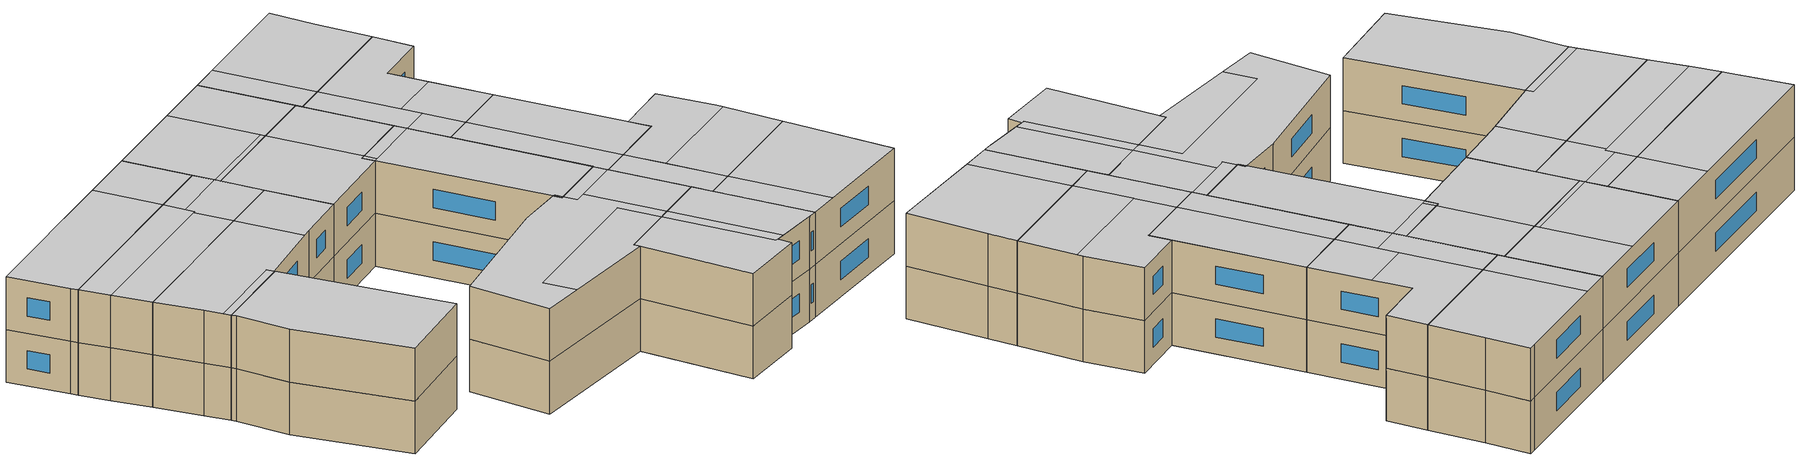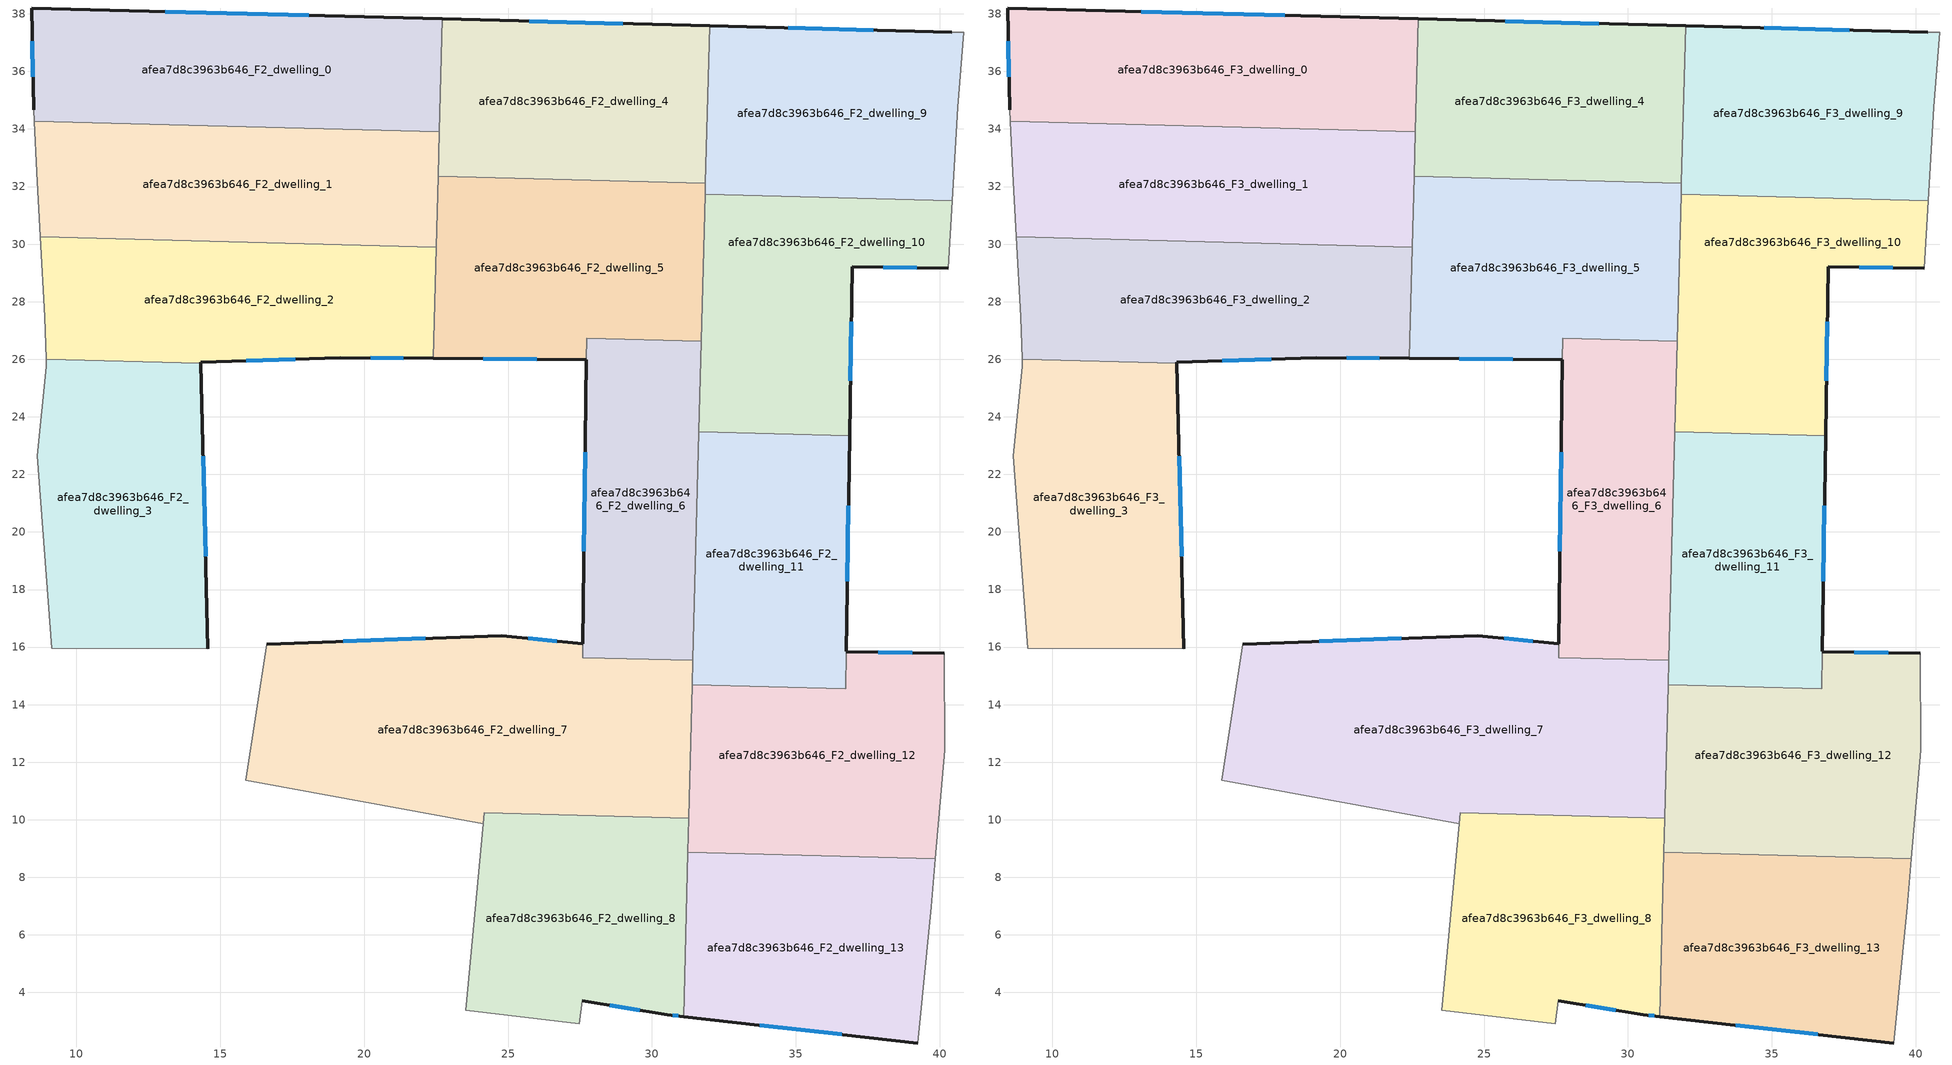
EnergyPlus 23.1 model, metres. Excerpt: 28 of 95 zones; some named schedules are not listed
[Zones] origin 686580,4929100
afea7d8c3963b646_F2_dwelling_0
 floor to afea7d8c3963b646_F1_dwelling_0 (EU_floor_Construction): 22.71,37.83 22.61,33.9 8.54,34.27 8.52,34.66 8.45,38.2 z6
 wall outside (EU_wall_Construction): 22.71,37.83 8.45,38.2 8.52,34.66 z6:9
 wall to afea7d8c3963b646_F2_dwelling_1 (EU_wall_Construction): 8.54,34.27 22.61,33.9 z6:9
 wall adiabatic (EU_wall_Construction): 8.52,34.66 8.54,34.27 z6:9
 wall to afea7d8c3963b646_F2_dwelling_4 (EU_wall_Construction): 22.61,33.9 22.71,37.83 z6:9
 window (EU_Window_Construction): 8.47,37.05 8.49,35.82 / 18.07,37.95 13.09,38.08 z6.98:8.02
afea7d8c3963b646_F2_dwelling_1
 floor to afea7d8c3963b646_F1_dwelling_1 (EU_floor_Construction): 22.61,33.9 22.5,29.9 8.75,30.26 8.63,32.49 8.54,34.27 z6
 wall to afea7d8c3963b646_F2_dwelling_2 (EU_wall_Construction): 8.75,30.26 22.5,29.9 z6:9
 wall adiabatic (EU_wall_Construction): 8.54,34.27 8.63,32.49 8.75,30.26 z6:9
 wall to afea7d8c3963b646_F2_dwelling_5 (EU_wall_Construction): 22.5,29.9 22.57,32.35 z6:9
 wall to afea7d8c3963b646_F2_dwelling_4 (EU_wall_Construction): 22.57,32.35 22.61,33.9 z6:9
afea7d8c3963b646_F2_dwelling_10
 floor to afea7d8c3963b646_F1_dwelling_10 (EU_floor_Construction): 40.43,31.51 40.29,29.16 36.96,29.21 36.86,23.34 31.63,23.47 31.85,31.73 z6
 wall outside (EU_wall_Construction): 36.86,23.34 36.96,29.21 40.29,29.16 z6:9
 wall to afea7d8c3963b646_F2_dwelling_9 (EU_wall_Construction): 40.43,31.51 31.85,31.73 z6:9
 wall adiabatic (EU_wall_Construction): 40.29,29.16 40.43,31.51 z6:9
 wall to afea7d8c3963b646_F2_dwelling_11 (EU_wall_Construction): 31.63,23.47 36.86,23.34 z6:9
 wall to afea7d8c3963b646_F2_dwelling_5 (EU_wall_Construction): 31.85,31.73 31.71,26.63 z6:9
 wall to afea7d8c3963b646_F2_dwelling_6 (EU_wall_Construction): 31.71,26.63 31.63,23.47 z6:9
 window (EU_Window_Construction): 38.04,29.2 39.2,29.18 / 36.89,25.25 36.93,27.3 z6.98:8.02
afea7d8c3963b646_F2_dwelling_11
 floor to afea7d8c3963b646_F1_dwelling_11 (EU_floor_Construction): 36.86,23.34 36.72,14.55 31.4,14.69 31.63,23.47 z6
 wall outside (EU_wall_Construction): 36.75,15.85 36.86,23.34 z6:9
 wall to afea7d8c3963b646_F2_dwelling_12 (EU_wall_Construction): 31.4,14.69 36.72,14.55 36.75,15.84 z6:9
 wall to afea7d8c3963b646_F2_dwelling_6 (EU_wall_Construction): 31.63,23.47 31.42,15.53 z6:9
 wall to afea7d8c3963b646_F2_dwelling_7 (EU_wall_Construction): 31.42,15.53 31.4,14.69 z6:9
 window (EU_Window_Construction): 36.78,18.28 36.83,20.9 z6.98:8.02
afea7d8c3963b646_F2_dwelling_12
 floor to afea7d8c3963b646_F1_dwelling_12 (EU_floor_Construction): 40.16,15.78 40.18,12.41 39.84,8.64 31.25,8.87 31.4,14.69 36.72,14.55 36.75,15.84 z6
 wall outside (EU_wall_Construction): 40.16,15.78 36.75,15.84 z6:9
 wall adiabatic (EU_wall_Construction): 39.84,8.64 40.18,12.41 40.16,15.78 z6:9
 wall to afea7d8c3963b646_F2_dwelling_13 (EU_wall_Construction): 31.25,8.87 39.84,8.64 z6:9
 wall to afea7d8c3963b646_F2_dwelling_7 (EU_wall_Construction): 31.4,14.69 31.28,10.05 z6:9
 wall to afea7d8c3963b646_F2_dwelling_8 (EU_wall_Construction): 31.28,10.05 31.25,8.87 z6:9
 window (EU_Window_Construction): 39.05,15.8 37.85,15.82 z6.98:8.02
afea7d8c3963b646_F2_dwelling_13
 floor to afea7d8c3963b646_F1_dwelling_13 (EU_floor_Construction): 39.84,8.64 39.69,6.97 39.23,2.24 31.1,3.16 31.25,8.87 z6
 wall outside (EU_wall_Construction): 31.1,3.16 39.23,2.24 z6:9
 wall adiabatic (EU_wall_Construction): 39.23,2.24 39.69,6.97 39.84,8.64 z6:9
 wall to afea7d8c3963b646_F2_dwelling_8 (EU_wall_Construction): 31.25,8.87 31.1,3.16 z6:9
 window (EU_Window_Construction): 33.74,2.86 36.59,2.54 z6.98:8.02
afea7d8c3963b646_F2_dwelling_2
 floor to afea7d8c3963b646_F1_dwelling_2 (EU_floor_Construction): 22.5,29.9 22.4,26.03 19.18,26.05 14.33,25.9 14.33,25.86 8.95,26 8.9,27.48 8.75,30.26 z6
 wall outside (EU_wall_Construction): 14.33,25.86 14.33,25.9 19.18,26.05 22.4,26.03 z6:9
 wall adiabatic (EU_wall_Construction): 8.75,30.26 8.9,27.48 8.95,26 z6:9
 wall to afea7d8c3963b646_F2_dwelling_3 (EU_wall_Construction): 8.95,26 14.33,25.86 z6:9
 wall to afea7d8c3963b646_F2_dwelling_5 (EU_wall_Construction): 22.4,26.03 22.5,29.9 z6:9
 window (EU_Window_Construction): 20.23,26.05 21.35,26.04 / 15.9,25.95 17.6,26.01 z6.98:8.02
afea7d8c3963b646_F2_dwelling_3
 floor to afea7d8c3963b646_F1_dwelling_3 (EU_floor_Construction): 14.33,25.86 14.57,15.93 9.15,15.96 8.64,22.64 8.96,25.74 8.95,26 z6
 wall outside (EU_wall_Construction): 14.57,15.93 14.33,25.86 z6:9
 wall adiabatic (EU_wall_Construction): 8.95,26 8.96,25.74 8.64,22.64 9.15,15.96 14.57,15.93 z6:9
 window (EU_Window_Construction): 14.49,19.16 14.4,22.63 z6.98:8.02
afea7d8c3963b646_F2_dwelling_4
 floor to afea7d8c3963b646_F1_dwelling_4 (EU_floor_Construction): 32,37.58 31.86,32.11 22.57,32.35 22.71,37.83 z6
 wall outside (EU_wall_Construction): 32,37.58 22.71,37.83 z6:9
 wall to afea7d8c3963b646_F2_dwelling_5 (EU_wall_Construction): 22.57,32.35 31.86,32.11 z6:9
 wall to afea7d8c3963b646_F2_dwelling_9 (EU_wall_Construction): 31.86,32.11 32,37.58 z6:9
 window (EU_Window_Construction): 28.98,37.66 25.73,37.75 z6.98:8.02
afea7d8c3963b646_F2_dwelling_5
 floor to afea7d8c3963b646_F1_dwelling_5 (EU_floor_Construction): 31.86,32.11 31.71,26.63 27.72,26.73 27.72,25.98 22.4,26.03 22.57,32.35 z6
 wall outside (EU_wall_Construction): 22.4,26.03 27.72,25.98 z6:9
 wall to afea7d8c3963b646_F2_dwelling_6 (EU_wall_Construction): 27.73,26.73 31.71,26.63 / 27.72,25.98 27.72,26.73 z6:9
 wall to afea7d8c3963b646_F2_dwelling_9 (EU_wall_Construction): 31.85,31.73 31.86,32.11 z6:9
 window (EU_Window_Construction): 24.13,26.01 25.99,26 z6.98:8.02
afea7d8c3963b646_F2_dwelling_6
 floor to afea7d8c3963b646_F1_dwelling_6 (EU_floor_Construction): 31.71,26.63 31.42,15.53 27.59,15.64 27.6,16.12 27.73,26.73 z6
 wall outside (EU_wall_Construction): 27.72,25.98 27.6,16.12 z6:9
 wall to afea7d8c3963b646_F2_dwelling_7 (EU_wall_Construction): 27.6,16.11 27.59,15.64 31.42,15.53 z6:9
 window (EU_Window_Construction): 27.68,22.78 27.63,19.33 z6.98:8.02
afea7d8c3963b646_F2_dwelling_7
 floor to afea7d8c3963b646_F1_dwelling_7 (EU_floor_Construction): 31.42,15.53 31.28,10.05 24.17,10.24 24.14,9.86 15.89,11.37 16.62,16.11 24.79,16.39 27.6,16.11 27.59,15.64 z6
 wall outside (EU_wall_Construction): 27.6,16.11 24.79,16.39 16.62,16.11 z6:9
 wall adiabatic (EU_wall_Construction): 16.62,16.11 15.89,11.37 24.14,9.86 z6:9
 wall to afea7d8c3963b646_F2_dwelling_8 (EU_wall_Construction): 24.14,9.86 24.17,10.24 31.28,10.05 z6:9
 window (EU_Window_Construction): 22.13,16.3 19.27,16.2 / 26.69,16.21 25.7,16.3 z6.98:8.02
afea7d8c3963b646_F2_dwelling_8
 floor to afea7d8c3963b646_F1_dwelling_8 (EU_floor_Construction): 31.28,10.05 31.1,3.16 30.54,3.22 27.58,3.71 27.47,2.92 23.53,3.38 24.17,10.24 z6
 wall outside (EU_wall_Construction): 27.58,3.71 30.54,3.22 31.1,3.16 z6:9
 wall adiabatic (EU_wall_Construction): 24.14,9.86 23.53,3.38 27.47,2.92 27.58,3.71 z6:9
 window (EU_Window_Construction): 30.72,3.2 30.91,3.18 / 28.54,3.56 29.57,3.38 z6.98:8.02
afea7d8c3963b646_F2_dwelling_9
 floor to afea7d8c3963b646_F1_dwelling_9 (EU_floor_Construction): 40.84,37.35 40.63,34.75 40.43,31.51 31.85,31.73 32,37.58 40.42,37.36 z6
 wall outside (EU_wall_Construction): 40.42,37.36 32,37.58 z6:9
 wall adiabatic (EU_wall_Construction): 40.43,31.51 40.63,34.75 40.84,37.35 40.42,37.36 z6:9
 window (EU_Window_Construction): 37.68,37.44 34.74,37.51 z6.98:8.02
afea7d8c3963b646_F3_dwelling_0
 floor to afea7d8c3963b646_F2_dwelling_0 (EU_floor_Construction): 22.71,37.83 22.61,33.9 8.54,34.27 8.52,34.66 8.45,38.2 z9
 wall outside (EU_wall_Construction): 22.71,37.83 8.45,38.2 8.52,34.66 z9:12
 wall to afea7d8c3963b646_F3_dwelling_1 (EU_wall_Construction): 8.54,34.27 22.61,33.9 z9:12
 wall adiabatic (EU_wall_Construction): 8.52,34.66 8.54,34.27 z9:12
 wall to afea7d8c3963b646_F3_dwelling_4 (EU_wall_Construction): 22.61,33.9 22.71,37.83 z9:12
 window (EU_Window_Construction): 8.47,37.05 8.49,35.82 / 18.07,37.95 13.09,38.08 z9.98:11.02
 ceiling to afea7d8c3963b646_F4_dwelling_0 (EU_floor_Construction): 18.97,33.99 19.07,37.92 8.45,38.2 8.52,34.67 8.54,34.27 z12
 ceiling adiabatic (EU_roof_Construction): 22.61,33.9 22.71,37.83 19.07,37.92 18.97,33.99 z12
afea7d8c3963b646_F3_dwelling_1
 floor to afea7d8c3963b646_F2_dwelling_1 (EU_floor_Construction): 22.61,33.9 22.5,29.9 8.75,30.26 8.63,32.49 8.54,34.27 z9
 wall to afea7d8c3963b646_F3_dwelling_2 (EU_wall_Construction): 8.75,30.26 22.5,29.9 z9:12
 wall adiabatic (EU_wall_Construction): 8.54,34.27 8.63,32.49 8.75,30.26 z9:12
 wall to afea7d8c3963b646_F3_dwelling_5 (EU_wall_Construction): 22.5,29.9 22.57,32.35 z9:12
 wall to afea7d8c3963b646_F3_dwelling_4 (EU_wall_Construction): 22.57,32.35 22.61,33.9 z9:12
 ceiling to afea7d8c3963b646_F4_dwelling_1 (EU_floor_Construction): 18.72,30 18.78,32.21 8.63,32.48 8.75,30.26 z12
 ceiling to afea7d8c3963b646_F4_dwelling_0 (EU_floor_Construction): 18.93,32.21 18.97,33.99 8.54,34.27 8.63,32.5 8.63,32.48 z12
 ceiling to afea7d8c3963b646_F4_dwelling_4 (EU_floor_Construction): 22.5,29.9 22.58,32.65 18.94,32.75 18.97,33.99 18.93,32.21 18.78,32.21 18.72,30 z12
 ceiling to afea7d8c3963b646_F4_dwelling_3 (EU_floor_Construction): 22.58,32.65 22.61,33.9 18.97,33.99 18.94,32.75 z12
afea7d8c3963b646_F3_dwelling_10
 floor to afea7d8c3963b646_F2_dwelling_10 (EU_floor_Construction): 40.43,31.51 40.29,29.16 36.96,29.21 36.86,23.34 31.63,23.47 31.85,31.73 z9
 wall outside (EU_wall_Construction): 36.86,23.34 36.96,29.21 40.29,29.16 z9:12
 wall to afea7d8c3963b646_F3_dwelling_9 (EU_wall_Construction): 40.43,31.51 31.85,31.73 z9:12
 wall adiabatic (EU_wall_Construction): 40.29,29.16 40.43,31.51 z9:12
 wall to afea7d8c3963b646_F3_dwelling_11 (EU_wall_Construction): 31.63,23.47 36.86,23.34 z9:12
 wall to afea7d8c3963b646_F3_dwelling_5 (EU_wall_Construction): 31.85,31.73 31.71,26.63 z9:12
 wall to afea7d8c3963b646_F3_dwelling_6 (EU_wall_Construction): 31.71,26.63 31.63,23.47 z9:12
 window (EU_Window_Construction): 38.04,29.2 39.2,29.18 / 36.89,25.25 36.93,27.3 z9.98:11.02
 ceiling to afea7d8c3963b646_F4_dwelling_10 (EU_floor_Construction): 40.29,29.17 40.43,31.51 33.69,31.69 33.57,27.03 36.92,26.94 36.96,29.21 z12
 ceiling to afea7d8c3963b646_F4_dwelling_7 (EU_floor_Construction): 33.54,25.83 33.69,31.69 31.85,31.73 31.69,25.88 z12
 ceiling to afea7d8c3963b646_F4_dwelling_11 (EU_floor_Construction): 36.86,23.34 36.92,26.94 33.57,27.03 33.47,23.43 z12
 ceiling to afea7d8c3963b646_F4_dwelling_8 (EU_floor_Construction): 33.47,23.43 33.54,25.83 31.69,25.88 31.63,23.47 z12
afea7d8c3963b646_F3_dwelling_11
 floor to afea7d8c3963b646_F2_dwelling_11 (EU_floor_Construction): 36.86,23.34 36.72,14.55 31.4,14.69 31.63,23.47 z9
 wall outside (EU_wall_Construction): 36.75,15.85 36.86,23.34 z9:12
 wall to afea7d8c3963b646_F3_dwelling_12 (EU_wall_Construction): 31.4,14.69 36.72,14.55 36.75,15.84 z9:12
 wall to afea7d8c3963b646_F3_dwelling_6 (EU_wall_Construction): 31.63,23.47 31.42,15.53 z9:12
 wall to afea7d8c3963b646_F3_dwelling_7 (EU_wall_Construction): 31.42,15.53 31.4,14.69 z9:12
 window (EU_Window_Construction): 36.78,18.28 36.83,20.9 z9.98:11.02
 ceiling to afea7d8c3963b646_F4_dwelling_8 (EU_floor_Construction): 33.24,14.66 33.47,23.43 31.63,23.47 31.4,14.71 z12
 ceiling adiabatic (EU_roof_Construction): 36.72,14.55 36.86,23.34 33.47,23.43 33.24,14.64 z12
 ceiling to afea7d8c3963b646_F4_dwelling_9 (EU_floor_Construction): 33.24,14.64 33.24,14.66 31.4,14.71 31.4,14.69 z12
afea7d8c3963b646_F3_dwelling_12
 floor to afea7d8c3963b646_F2_dwelling_12 (EU_floor_Construction): 40.16,15.78 40.18,12.41 39.84,8.64 31.25,8.87 31.4,14.69 36.72,14.55 36.75,15.84 z9
 wall outside (EU_wall_Construction): 40.16,15.78 36.75,15.84 z9:12
 wall adiabatic (EU_wall_Construction): 39.84,8.64 40.18,12.41 40.16,15.78 z9:12
 wall to afea7d8c3963b646_F3_dwelling_13 (EU_wall_Construction): 31.25,8.87 39.84,8.64 z9:12
 wall to afea7d8c3963b646_F3_dwelling_7 (EU_wall_Construction): 31.4,14.69 31.28,10.05 z9:12
 wall to afea7d8c3963b646_F3_dwelling_8 (EU_wall_Construction): 31.28,10.05 31.25,8.87 z9:12
 window (EU_Window_Construction): 39.05,15.8 37.85,15.82 z9.98:11.02
 ceiling adiabatic (EU_roof_Construction): 39.84,8.64 40.14,12.05 33.18,12.23 33.09,8.82 z12
 ceiling to afea7d8c3963b646_F4_dwelling_9 (EU_floor_Construction): 33.09,8.82 33.24,14.64 31.4,14.69 31.25,8.87 z12
 ceiling to afea7d8c3963b646_F4_dwelling_11 (EU_floor_Construction): 40.14,12.05 40.18,12.41 40.16,15.78 36.75,15.84 36.72,14.55 33.24,14.64 33.18,12.23 z12
afea7d8c3963b646_F3_dwelling_13
 floor to afea7d8c3963b646_F2_dwelling_13 (EU_floor_Construction): 39.84,8.64 39.69,6.97 39.23,2.24 31.1,3.16 31.25,8.87 z9
 wall outside (EU_wall_Construction): 31.1,3.16 39.23,2.24 z9:12
 wall adiabatic (EU_wall_Construction): 39.23,2.24 39.69,6.97 39.84,8.64 z9:12
 wall to afea7d8c3963b646_F3_dwelling_8 (EU_wall_Construction): 31.25,8.87 31.1,3.16 z9:12
 window (EU_Window_Construction): 33.74,2.86 36.59,2.54 z9.98:11.02
 ceiling to afea7d8c3963b646_F4_dwelling_9 (EU_floor_Construction): 32.94,2.96 33.09,8.82 31.25,8.87 31.1,3.17 z12
 ceiling adiabatic (EU_roof_Construction): 39.24,2.25 39.69,6.97 39.84,8.64 33.09,8.82 32.94,2.96 z12
afea7d8c3963b646_F3_dwelling_2
 floor to afea7d8c3963b646_F2_dwelling_2 (EU_floor_Construction): 22.5,29.9 22.4,26.03 19.18,26.05 14.33,25.9 14.33,25.86 8.95,26 8.9,27.48 8.75,30.26 z9
 wall outside (EU_wall_Construction): 14.33,25.86 14.33,25.9 19.18,26.05 22.4,26.03 z9:12
 wall adiabatic (EU_wall_Construction): 8.75,30.26 8.9,27.48 8.95,26 z9:12
 wall to afea7d8c3963b646_F3_dwelling_3 (EU_wall_Construction): 8.95,26 14.33,25.86 z9:12
 wall to afea7d8c3963b646_F3_dwelling_5 (EU_wall_Construction): 22.4,26.03 22.5,29.9 z9:12
 window (EU_Window_Construction): 20.23,26.05 21.35,26.04 / 15.9,25.95 17.6,26.01 z9.98:11.02
 ceiling to afea7d8c3963b646_F4_dwelling_4 (EU_floor_Construction): 22.4,26.03 22.5,29.9 18.72,30 18.61,26.04 18.76,26.04 19.18,26.05 z12
 ceiling to afea7d8c3963b646_F4_dwelling_1 (EU_floor_Construction): 18.61,26.04 18.72,30 8.75,30.26 8.9,27.49 8.93,26.48 14.32,26.34 14.33,25.91 z12
 ceiling to afea7d8c3963b646_F4_dwelling_2 (EU_floor_Construction): 14.32,25.86 14.31,26.34 8.93,26.48 8.95,26 z12
afea7d8c3963b646_F3_dwelling_3
 floor to afea7d8c3963b646_F2_dwelling_3 (EU_floor_Construction): 14.33,25.86 14.57,15.93 9.15,15.96 8.64,22.64 8.96,25.74 8.95,26 z9
 wall outside (EU_wall_Construction): 14.57,15.93 14.33,25.86 z9:12
 wall adiabatic (EU_wall_Construction): 8.95,26 8.96,25.74 8.64,22.64 9.15,15.96 14.57,15.93 z9:12
 window (EU_Window_Construction): 14.49,19.16 14.4,22.63 z9.98:11.02
 ceiling to afea7d8c3963b646_F4_dwelling_2 (EU_floor_Construction): 14.57,15.94 14.32,25.86 8.95,26 8.96,25.75 8.64,22.65 9.15,15.96 z12
 roof outside (EU_roof_Construction): 14.57,15.94 9.15,15.96 8.64,22.65 8.96,25.75 8.95,26 8.96,25.74 8.64,22.64 9.15,15.96 z12
afea7d8c3963b646_F3_dwelling_4
 floor to afea7d8c3963b646_F2_dwelling_4 (EU_floor_Construction): 32,37.58 31.86,32.11 22.57,32.35 22.71,37.83 z9
 wall outside (EU_wall_Construction): 32,37.58 22.71,37.83 z9:12
 wall to afea7d8c3963b646_F3_dwelling_5 (EU_wall_Construction): 22.57,32.35 31.86,32.11 z9:12
 wall to afea7d8c3963b646_F3_dwelling_9 (EU_wall_Construction): 31.86,32.11 32,37.58 z9:12
 window (EU_Window_Construction): 28.98,37.66 25.73,37.75 z9.98:11.02
 ceiling to afea7d8c3963b646_F4_dwelling_3 (EU_floor_Construction): 28.15,32.5 28.28,37.68 22.71,37.83 22.58,32.65 z12
 ceiling to afea7d8c3963b646_F4_dwelling_7 (EU_floor_Construction): 31.86,32.11 32,37.58 28.28,37.68 28.14,32.2 z12
 ceiling to afea7d8c3963b646_F4_dwelling_4 (EU_floor_Construction): 28.14,32.2 28.15,32.5 22.58,32.65 22.57,32.35 z12
afea7d8c3963b646_F3_dwelling_5
 floor to afea7d8c3963b646_F2_dwelling_5 (EU_floor_Construction): 31.86,32.11 31.71,26.63 27.72,26.73 27.72,25.98 22.4,26.03 22.57,32.35 z9
 wall outside (EU_wall_Construction): 22.4,26.03 27.72,25.98 z9:12
 wall to afea7d8c3963b646_F3_dwelling_6 (EU_wall_Construction): 27.73,26.73 31.71,26.63 / 27.72,25.98 27.72,26.73 z9:12
 wall to afea7d8c3963b646_F3_dwelling_9 (EU_wall_Construction): 31.85,31.73 31.86,32.11 z9:12
 window (EU_Window_Construction): 24.13,26.01 25.99,26 z9.98:11.02
 ceiling to afea7d8c3963b646_F4_dwelling_7 (EU_floor_Construction): 31.71,26.63 31.86,32.11 28.14,32.2 28,26.73 z12
 ceiling to afea7d8c3963b646_F4_dwelling_4 (EU_floor_Construction): 27.72,25.99 27.72,26.73 28,26.73 28.14,32.2 22.57,32.35 22.4,26.03 z12
afea7d8c3963b646_F3_dwelling_6
 floor to afea7d8c3963b646_F2_dwelling_6 (EU_floor_Construction): 31.71,26.63 31.42,15.53 27.59,15.64 27.6,16.12 27.73,26.73 z9
 wall outside (EU_wall_Construction): 27.72,25.98 27.6,16.12 z9:12
 wall to afea7d8c3963b646_F3_dwelling_7 (EU_wall_Construction): 27.6,16.11 27.59,15.64 31.42,15.53 z9:12
 window (EU_Window_Construction): 27.68,22.78 27.63,19.33 z9.98:11.02
 ceiling to afea7d8c3963b646_F4_dwelling_8 (EU_floor_Construction): 31.42,15.53 31.69,25.88 27.72,25.98 27.6,16.12 27.72,16.1 27.71,15.63 z12
 ceiling to afea7d8c3963b646_F4_dwelling_5 (EU_floor_Construction): 27.71,15.63 27.72,16.1 27.6,16.11 27.59,15.64 z12
 ceiling to afea7d8c3963b646_F4_dwelling_7 (EU_floor_Construction): 31.69,25.88 31.71,26.63 28,26.73 27.98,25.98 z12
 ceiling to afea7d8c3963b646_F4_dwelling_4 (EU_floor_Construction): 27.98,25.98 28,26.73 27.73,26.73 27.72,25.98 z12
afea7d8c3963b646_F3_dwelling_7
 floor to afea7d8c3963b646_F2_dwelling_7 (EU_floor_Construction): 31.42,15.53 31.28,10.05 24.17,10.24 24.14,9.86 15.89,11.37 16.62,16.11 24.79,16.39 27.6,16.11 27.59,15.64 z9
 wall outside (EU_wall_Construction): 27.6,16.11 24.79,16.39 16.62,16.11 z9:12
 wall adiabatic (EU_wall_Construction): 16.62,16.11 15.89,11.37 24.14,9.86 z9:12
 wall to afea7d8c3963b646_F3_dwelling_8 (EU_wall_Construction): 24.14,9.86 24.17,10.24 31.28,10.05 z9:12
 window (EU_Window_Construction): 22.13,16.3 19.27,16.2 / 26.69,16.21 25.7,16.3 z9.98:11.02
 ceiling to afea7d8c3963b646_F4_dwelling_5 (EU_floor_Construction): 28.26,10.13 28.38,14.79 27.88,14.8 27.68,14.81 27.71,15.63 27.59,15.64 27.59,16.11 24.79,16.39 16.62,16.11 15.89,11.37 18.37,10.92 18.42,12.84 27.63,12.6 27.56,10.15 z12
 ceiling to afea7d8c3963b646_F4_dwelling_6 (EU_floor_Construction): 27.56,10.15 27.63,12.6 18.42,12.84 18.37,10.92 24.14,9.87 24.17,10.24 z12
 ceiling to afea7d8c3963b646_F4_dwelling_9 (EU_floor_Construction): 31.28,10.05 31.4,14.71 28.38,14.79 28.26,10.13 z12
 ceiling to afea7d8c3963b646_F4_dwelling_8 (EU_floor_Construction): 31.4,14.71 31.42,15.53 27.71,15.63 27.68,14.81 z12
afea7d8c3963b646_F3_dwelling_8
 floor to afea7d8c3963b646_F2_dwelling_8 (EU_floor_Construction): 31.28,10.05 31.1,3.16 30.54,3.22 27.58,3.71 27.47,2.92 23.53,3.38 24.17,10.24 z9
 wall outside (EU_wall_Construction): 27.58,3.71 30.54,3.22 31.1,3.16 z9:12
 wall adiabatic (EU_wall_Construction): 24.14,9.86 23.53,3.38 27.47,2.92 27.58,3.71 z9:12
 window (EU_Window_Construction): 30.72,3.2 30.91,3.18 / 28.54,3.56 29.57,3.38 z9.98:11.02
 ceiling to afea7d8c3963b646_F4_dwelling_6 (EU_floor_Construction): 30.54,3.23 27.4,3.75 27.56,10.15 24.17,10.24 24.14,9.87 23.53,3.38 27.47,2.92 27.58,3.71 z12
 ceiling to afea7d8c3963b646_F4_dwelling_5 (EU_floor_Construction): 28.09,3.64 28.26,10.13 27.56,10.15 27.4,3.75 z12
 ceiling to afea7d8c3963b646_F4_dwelling_9 (EU_floor_Construction): 31.1,3.17 31.28,10.05 28.26,10.13 28.09,3.64 30.54,3.23 z12
 ceiling adiabatic (EU_roof_Construction): 31.1,3.16 30.54,3.23 27.4,3.75 30.54,3.22 z12
afea7d8c3963b646_F3_dwelling_9
 floor to afea7d8c3963b646_F2_dwelling_9 (EU_floor_Construction): 40.84,37.35 40.63,34.75 40.43,31.51 31.85,31.73 32,37.58 40.42,37.36 z9
 wall outside (EU_wall_Construction): 40.42,37.36 32,37.58 z9:12
 wall adiabatic (EU_wall_Construction): 40.43,31.51 40.63,34.75 40.84,37.35 40.42,37.36 z9:12
 window (EU_Window_Construction): 37.68,37.44 34.74,37.51 z9.98:11.02
 ceiling to afea7d8c3963b646_F4_dwelling_10 (EU_floor_Construction): 40.43,31.51 40.63,34.75 40.84,37.35 40.42,37.36 33.84,37.54 33.69,31.69 z12
 ceiling to afea7d8c3963b646_F4_dwelling_7 (EU_floor_Construction): 33.69,31.69 33.84,37.54 32,37.58 31.85,31.73 z12
[Building]
EU S2 Campaign: North Axis=0; Terrain=City; Solar Distribution=FullExterior
[Site:Location]
Bologna: Latitude=44.5; Longitude=11.25; Time Zone=1; Elevation=37
[SizingPeriod:WeatherFileDays]
AnnualSizingPeriod: Begin Month=1; Begin Day of Month=1; End Month=12; End Day of Month=31; Day of Week for Start Day=Monday; Use Weather File Daylight Saving Period=No; Use Weather File Rain and Snow Indicators=No
[MATERIAL]
EU_InternalMass_Material: Roughness=MediumRough; Thickness=0.1; Conductivity=1; Density=1800; Specific Heat=900; Thermal Absorptance=0.9; Solar Absorptance=0.7; Visible Absorptance=0.7
[MATERIAL:NOMASS] Roughness=MediumRough; Thermal Absorptance=0.9; Solar Absorptance=0.7; Visible Absorptance=0.7
Name | Thermal Resistance
EU_wall_NoMass | 0.905828
EU_roof_NoMass | 0.37593
EU_floor_NoMass | 0.67114
[WINDOWMATERIAL:SIMPLEGLAZINGSYSTEM]
EU_Window_SimpleGlazing: UFactor=4.52486; Solar Heat Gain Coefficient=0.85; Visible Transmittance=0.85
[CONSTRUCTION]
EU_wall_Construction: EU_wall_NoMass
EU_roof_Construction: EU_roof_NoMass
EU_floor_Construction: EU_floor_NoMass
EU_Window_Construction: EU_Window_SimpleGlazing
EU_InternalMass_Construction: EU_InternalMass_Material
[ZONE] Type=1; Multiplier=1; Ceiling Height=autocalculate; Floor Area=autocalculate; Part of Total Floor Area=Yes
Name | Volume
afea7d8c3963b646_F2_dwelling_0; afea7d8c3963b646_F3_dwelling_0; afea7d8c3963b646_F2_dwelling_2; afea7d8c3963b646_F3_dwelling_2 | 167.257
afea7d8c3963b646_F2_dwelling_1; afea7d8c3963b646_F3_dwelling_1 | 167.235
afea7d8c3963b646_F2_dwelling_10; afea7d8c3963b646_F3_dwelling_10 | 152.744
afea7d8c3963b646_F2_dwelling_11; afea7d8c3963b646_F3_dwelling_11 | 139.203
afea7d8c3963b646_F2_dwelling_12; afea7d8c3963b646_F3_dwelling_12 | 166.195
afea7d8c3963b646_F2_dwelling_13; afea7d8c3963b646_F3_dwelling_13 | 152.733
afea7d8c3963b646_F2_dwelling_3; afea7d8c3963b646_F3_dwelling_3 | 167.251
afea7d8c3963b646_F2_dwelling_4; afea7d8c3963b646_F3_dwelling_4 | 152.745
afea7d8c3963b646_F2_dwelling_5; afea7d8c3963b646_F3_dwelling_5 | 165.442
afea7d8c3963b646_F2_dwelling_6; afea7d8c3963b646_F3_dwelling_6 | 130.108
afea7d8c3963b646_F2_dwelling_7; afea7d8c3963b646_F3_dwelling_7 | 258.663
afea7d8c3963b646_F2_dwelling_8; afea7d8c3963b646_F3_dwelling_8 | 151.321
afea7d8c3963b646_F2_dwelling_9; afea7d8c3963b646_F3_dwelling_9 | 152.723
[INTERNALMASS] Construction=EU_InternalMass_Construction
Name | Zone or ZoneList | Surface Area
afea7d8c3963b646_F2_dwelling_0_EU_InternalMass | afea7d8c3963b646_F2_dwelling_0 | 55.7526
afea7d8c3963b646_F2_dwelling_1_EU_InternalMass | afea7d8c3963b646_F2_dwelling_1 | 55.7447
afea7d8c3963b646_F2_dwelling_2_EU_InternalMass | afea7d8c3963b646_F2_dwelling_2 | 55.7527
afea7d8c3963b646_F2_dwelling_3_EU_InternalMass | afea7d8c3963b646_F2_dwelling_3 | 55.7506
afea7d8c3963b646_F2_dwelling_4_EU_InternalMass | afea7d8c3963b646_F2_dwelling_4 | 50.9148
afea7d8c3963b646_F2_dwelling_5_EU_InternalMass | afea7d8c3963b646_F2_dwelling_5 | 55.1477
afea7d8c3963b646_F2_dwelling_6_EU_InternalMass | afea7d8c3963b646_F2_dwelling_6 | 43.3942
afea7d8c3963b646_F2_dwelling_7_EU_InternalMass | afea7d8c3963b646_F2_dwelling_7 | 86.23
afea7d8c3963b646_F2_dwelling_8_EU_InternalMass | afea7d8c3963b646_F2_dwelling_8 | 50.4602
afea7d8c3963b646_F2_dwelling_9_EU_InternalMass | afea7d8c3963b646_F2_dwelling_9 | 50.9082
afea7d8c3963b646_F2_dwelling_10_EU_InternalMass | afea7d8c3963b646_F2_dwelling_10 | 50.9148
afea7d8c3963b646_F2_dwelling_11_EU_InternalMass | afea7d8c3963b646_F2_dwelling_11 | 46.425
afea7d8c3963b646_F2_dwelling_12_EU_InternalMass | afea7d8c3963b646_F2_dwelling_12 | 55.4
afea7d8c3963b646_F2_dwelling_13_EU_InternalMass | afea7d8c3963b646_F2_dwelling_13 | 50.9107
afea7d8c3963b646_F3_dwelling_0_EU_InternalMass | afea7d8c3963b646_F3_dwelling_0 | 55.7526
afea7d8c3963b646_F3_dwelling_1_EU_InternalMass | afea7d8c3963b646_F3_dwelling_1 | 55.7447
afea7d8c3963b646_F3_dwelling_2_EU_InternalMass | afea7d8c3963b646_F3_dwelling_2 | 55.7527
afea7d8c3963b646_F3_dwelling_3_EU_InternalMass | afea7d8c3963b646_F3_dwelling_3 | 55.7506
afea7d8c3963b646_F3_dwelling_4_EU_InternalMass | afea7d8c3963b646_F3_dwelling_4 | 50.9148
afea7d8c3963b646_F3_dwelling_5_EU_InternalMass | afea7d8c3963b646_F3_dwelling_5 | 55.1477
afea7d8c3963b646_F3_dwelling_6_EU_InternalMass | afea7d8c3963b646_F3_dwelling_6 | 43.3942
afea7d8c3963b646_F3_dwelling_7_EU_InternalMass | afea7d8c3963b646_F3_dwelling_7 | 86.23
afea7d8c3963b646_F3_dwelling_8_EU_InternalMass | afea7d8c3963b646_F3_dwelling_8 | 50.4602
afea7d8c3963b646_F3_dwelling_9_EU_InternalMass | afea7d8c3963b646_F3_dwelling_9 | 50.9082
afea7d8c3963b646_F3_dwelling_10_EU_InternalMass | afea7d8c3963b646_F3_dwelling_10 | 50.9148
afea7d8c3963b646_F3_dwelling_11_EU_InternalMass | afea7d8c3963b646_F3_dwelling_11 | 46.425
afea7d8c3963b646_F3_dwelling_12_EU_InternalMass | afea7d8c3963b646_F3_dwelling_12 | 55.4
afea7d8c3963b646_F3_dwelling_13_EU_InternalMass | afea7d8c3963b646_F3_dwelling_13 | 50.9107
[OTHEREQUIPMENT] Fuel Type=Electricity; Design Level Calculation Method=Watts/Area; Power per Zone Floor Area=1; Fraction Latent=0; Fraction Radiant=0; Fraction Lost=0; Carbon Dioxide Generation Rate=0; EndUse Subcategory=EU_Step8_InternalGains
Name | Zone or ZoneList or Space or SpaceList | Schedule
EU_Step8_InternalGain_afea7d8c3963b646_F2_dwelling_0_f000 | afea7d8c3963b646_F2_dwelling_0 | EU_Step8_GainSchedule_afea7d8c3963b646_F2_dwelling_0_f000
EU_Step8_InternalGain_afea7d8c3963b646_F2_dwelling_1_f000 | afea7d8c3963b646_F2_dwelling_1 | EU_Step8_GainSchedule_afea7d8c3963b646_F2_dwelling_1_f000
EU_Step8_InternalGain_afea7d8c3963b646_F2_dwelling_2_f000 | afea7d8c3963b646_F2_dwelling_2 | EU_Step8_GainSchedule_afea7d8c3963b646_F2_dwelling_2_f000
EU_Step8_InternalGain_afea7d8c3963b646_F2_dwelling_3_f000 | afea7d8c3963b646_F2_dwelling_3 | EU_Step8_GainSchedule_afea7d8c3963b646_F2_dwelling_3_f000
EU_Step8_InternalGain_afea7d8c3963b646_F2_dwelling_4_f000 | afea7d8c3963b646_F2_dwelling_4 | EU_Step8_GainSchedule_afea7d8c3963b646_F2_dwelling_4_f000
EU_Step8_InternalGain_afea7d8c3963b646_F2_dwelling_5_f000 | afea7d8c3963b646_F2_dwelling_5 | EU_Step8_GainSchedule_afea7d8c3963b646_F2_dwelling_5_f000
EU_Step8_InternalGain_afea7d8c3963b646_F2_dwelling_6_f000 | afea7d8c3963b646_F2_dwelling_6 | EU_Step8_GainSchedule_afea7d8c3963b646_F2_dwelling_6_f000
EU_Step8_InternalGain_afea7d8c3963b646_F2_dwelling_7_f000 | afea7d8c3963b646_F2_dwelling_7 | EU_Step8_GainSchedule_afea7d8c3963b646_F2_dwelling_7_f000
EU_Step8_InternalGain_afea7d8c3963b646_F2_dwelling_8_f000 | afea7d8c3963b646_F2_dwelling_8 | EU_Step8_GainSchedule_afea7d8c3963b646_F2_dwelling_8_f000
EU_Step8_InternalGain_afea7d8c3963b646_F2_dwelling_9_f000 | afea7d8c3963b646_F2_dwelling_9 | EU_Step8_GainSchedule_afea7d8c3963b646_F2_dwelling_9_f000
EU_Step8_InternalGain_afea7d8c3963b646_F2_dwelling_10_f000 | afea7d8c3963b646_F2_dwelling_10 | EU_Step8_GainSchedule_afea7d8c3963b646_F2_dwelling_10_f000
EU_Step8_InternalGain_afea7d8c3963b646_F2_dwelling_11_f000 | afea7d8c3963b646_F2_dwelling_11 | EU_Step8_GainSchedule_afea7d8c3963b646_F2_dwelling_11_f000
EU_Step8_InternalGain_afea7d8c3963b646_F2_dwelling_12_f000 | afea7d8c3963b646_F2_dwelling_12 | EU_Step8_GainSchedule_afea7d8c3963b646_F2_dwelling_12_f000
EU_Step8_InternalGain_afea7d8c3963b646_F2_dwelling_13_f000 | afea7d8c3963b646_F2_dwelling_13 | EU_Step8_GainSchedule_afea7d8c3963b646_F2_dwelling_13_f000
EU_Step8_InternalGain_afea7d8c3963b646_F3_dwelling_0_f000 | afea7d8c3963b646_F3_dwelling_0 | EU_Step8_GainSchedule_afea7d8c3963b646_F3_dwelling_0_f000
EU_Step8_InternalGain_afea7d8c3963b646_F3_dwelling_1_f000 | afea7d8c3963b646_F3_dwelling_1 | EU_Step8_GainSchedule_afea7d8c3963b646_F3_dwelling_1_f000
EU_Step8_InternalGain_afea7d8c3963b646_F3_dwelling_2_f000 | afea7d8c3963b646_F3_dwelling_2 | EU_Step8_GainSchedule_afea7d8c3963b646_F3_dwelling_2_f000
EU_Step8_InternalGain_afea7d8c3963b646_F3_dwelling_3_f000 | afea7d8c3963b646_F3_dwelling_3 | EU_Step8_GainSchedule_afea7d8c3963b646_F3_dwelling_3_f000
EU_Step8_InternalGain_afea7d8c3963b646_F3_dwelling_4_f000 | afea7d8c3963b646_F3_dwelling_4 | EU_Step8_GainSchedule_afea7d8c3963b646_F3_dwelling_4_f000
EU_Step8_InternalGain_afea7d8c3963b646_F3_dwelling_5_f000 | afea7d8c3963b646_F3_dwelling_5 | EU_Step8_GainSchedule_afea7d8c3963b646_F3_dwelling_5_f000
EU_Step8_InternalGain_afea7d8c3963b646_F3_dwelling_6_f000 | afea7d8c3963b646_F3_dwelling_6 | EU_Step8_GainSchedule_afea7d8c3963b646_F3_dwelling_6_f000
EU_Step8_InternalGain_afea7d8c3963b646_F3_dwelling_7_f000 | afea7d8c3963b646_F3_dwelling_7 | EU_Step8_GainSchedule_afea7d8c3963b646_F3_dwelling_7_f000
EU_Step8_InternalGain_afea7d8c3963b646_F3_dwelling_8_f000 | afea7d8c3963b646_F3_dwelling_8 | EU_Step8_GainSchedule_afea7d8c3963b646_F3_dwelling_8_f000
EU_Step8_InternalGain_afea7d8c3963b646_F3_dwelling_9_f000 | afea7d8c3963b646_F3_dwelling_9 | EU_Step8_GainSchedule_afea7d8c3963b646_F3_dwelling_9_f000
EU_Step8_InternalGain_afea7d8c3963b646_F3_dwelling_10_f000 | afea7d8c3963b646_F3_dwelling_10 | EU_Step8_GainSchedule_afea7d8c3963b646_F3_dwelling_10_f000
EU_Step8_InternalGain_afea7d8c3963b646_F3_dwelling_11_f000 | afea7d8c3963b646_F3_dwelling_11 | EU_Step8_GainSchedule_afea7d8c3963b646_F3_dwelling_11_f000
EU_Step8_InternalGain_afea7d8c3963b646_F3_dwelling_12_f000 | afea7d8c3963b646_F3_dwelling_12 | EU_Step8_GainSchedule_afea7d8c3963b646_F3_dwelling_12_f000
EU_Step8_InternalGain_afea7d8c3963b646_F3_dwelling_13_f000 | afea7d8c3963b646_F3_dwelling_13 | EU_Step8_GainSchedule_afea7d8c3963b646_F3_dwelling_13_f000
[ZONEVENTILATION:DESIGNFLOWRATE] Schedule=EU_AlwaysOn; Design Flow Rate Calculation Method=AirChanges/Hour; Air Changes per Hour=0.73129; Ventilation Type=Natural; Fan Pressure Rise=0; Fan Total Efficiency=1; Constant Term Coefficient=1; Temperature Term Coefficient=0; Velocity Term Coefficient=0; Velocity Squared Term Coefficient=0; Minimum Indoor Temperature=-100; Maximum Indoor Temperature=100; Delta Temperature=-100; Minimum Outdoor Temperature=-100; Maximum Outdoor Temperature=100; Maximum Wind Speed=40
Name | Zone or ZoneList or Space or SpaceList
EU_ConstantAir_afea7d8c3963b646_F2_dwelling_0 | afea7d8c3963b646_F2_dwelling_0
EU_ConstantAir_afea7d8c3963b646_F2_dwelling_1 | afea7d8c3963b646_F2_dwelling_1
EU_ConstantAir_afea7d8c3963b646_F2_dwelling_2 | afea7d8c3963b646_F2_dwelling_2
EU_ConstantAir_afea7d8c3963b646_F2_dwelling_3 | afea7d8c3963b646_F2_dwelling_3
EU_ConstantAir_afea7d8c3963b646_F2_dwelling_4 | afea7d8c3963b646_F2_dwelling_4
EU_ConstantAir_afea7d8c3963b646_F2_dwelling_5 | afea7d8c3963b646_F2_dwelling_5
EU_ConstantAir_afea7d8c3963b646_F2_dwelling_6 | afea7d8c3963b646_F2_dwelling_6
EU_ConstantAir_afea7d8c3963b646_F2_dwelling_7 | afea7d8c3963b646_F2_dwelling_7
EU_ConstantAir_afea7d8c3963b646_F2_dwelling_8 | afea7d8c3963b646_F2_dwelling_8
EU_ConstantAir_afea7d8c3963b646_F2_dwelling_9 | afea7d8c3963b646_F2_dwelling_9
EU_ConstantAir_afea7d8c3963b646_F2_dwelling_10 | afea7d8c3963b646_F2_dwelling_10
EU_ConstantAir_afea7d8c3963b646_F2_dwelling_11 | afea7d8c3963b646_F2_dwelling_11
EU_ConstantAir_afea7d8c3963b646_F2_dwelling_12 | afea7d8c3963b646_F2_dwelling_12
EU_ConstantAir_afea7d8c3963b646_F2_dwelling_13 | afea7d8c3963b646_F2_dwelling_13
EU_ConstantAir_afea7d8c3963b646_F3_dwelling_0 | afea7d8c3963b646_F3_dwelling_0
EU_ConstantAir_afea7d8c3963b646_F3_dwelling_1 | afea7d8c3963b646_F3_dwelling_1
EU_ConstantAir_afea7d8c3963b646_F3_dwelling_2 | afea7d8c3963b646_F3_dwelling_2
EU_ConstantAir_afea7d8c3963b646_F3_dwelling_3 | afea7d8c3963b646_F3_dwelling_3
EU_ConstantAir_afea7d8c3963b646_F3_dwelling_4 | afea7d8c3963b646_F3_dwelling_4
EU_ConstantAir_afea7d8c3963b646_F3_dwelling_5 | afea7d8c3963b646_F3_dwelling_5
EU_ConstantAir_afea7d8c3963b646_F3_dwelling_6 | afea7d8c3963b646_F3_dwelling_6
EU_ConstantAir_afea7d8c3963b646_F3_dwelling_7 | afea7d8c3963b646_F3_dwelling_7
EU_ConstantAir_afea7d8c3963b646_F3_dwelling_8 | afea7d8c3963b646_F3_dwelling_8
EU_ConstantAir_afea7d8c3963b646_F3_dwelling_9 | afea7d8c3963b646_F3_dwelling_9
EU_ConstantAir_afea7d8c3963b646_F3_dwelling_10 | afea7d8c3963b646_F3_dwelling_10
EU_ConstantAir_afea7d8c3963b646_F3_dwelling_11 | afea7d8c3963b646_F3_dwelling_11
EU_ConstantAir_afea7d8c3963b646_F3_dwelling_12 | afea7d8c3963b646_F3_dwelling_12
EU_ConstantAir_afea7d8c3963b646_F3_dwelling_13 | afea7d8c3963b646_F3_dwelling_13
[HVACTEMPLATE:ZONE:IDEALLOADSAIRSYSTEM] System Availability Schedule=EU_AlwaysOn; Maximum Heating Supply Air Temperature=50; Minimum Cooling Supply Air Temperature=13; Maximum Heating Supply Air Humidity Ratio=0.0156; Minimum Cooling Supply Air Humidity Ratio=0.0077; Heating Limit=NoLimit; Cooling Limit=NoLimit; Heating Availability Schedule=EU_AlwaysOn; Cooling Availability Schedule=EU_CoolingOff; Dehumidification Control Type=ConstantSensibleHeatRatio; Cooling Sensible Heat Ratio=0.7; Dehumidification Setpoint=60; Humidification Control Type=None; Humidification Setpoint=30; Outdoor Air Method=None; Outdoor Air Flow Rate per Person=0.00944; Outdoor Air Flow Rate per Zone Floor Area=0; Outdoor Air Flow Rate per Zone=0; Demand Controlled Ventilation Type=None; Outdoor Air Economizer Type=NoEconomizer; Heat Recovery Type=None; Sensible Heat Recovery Effectiveness=0.7; Latent Heat Recovery Effectiveness=0.65
Name | Template Thermostat
afea7d8c3963b646_F2_dwelling_0 | EU_HeatOnly_afea7d8c3963b646_F2_dwelling_0
afea7d8c3963b646_F2_dwelling_1 | EU_HeatOnly_afea7d8c3963b646_F2_dwelling_1
afea7d8c3963b646_F2_dwelling_2 | EU_HeatOnly_afea7d8c3963b646_F2_dwelling_2
afea7d8c3963b646_F2_dwelling_3 | EU_HeatOnly_afea7d8c3963b646_F2_dwelling_3
afea7d8c3963b646_F2_dwelling_4 | EU_HeatOnly_afea7d8c3963b646_F2_dwelling_4
afea7d8c3963b646_F2_dwelling_5 | EU_HeatOnly_afea7d8c3963b646_F2_dwelling_5
afea7d8c3963b646_F2_dwelling_6 | EU_HeatOnly_afea7d8c3963b646_F2_dwelling_6
afea7d8c3963b646_F2_dwelling_7 | EU_HeatOnly_afea7d8c3963b646_F2_dwelling_7
afea7d8c3963b646_F2_dwelling_8 | EU_HeatOnly_afea7d8c3963b646_F2_dwelling_8
afea7d8c3963b646_F2_dwelling_9 | EU_HeatOnly_afea7d8c3963b646_F2_dwelling_9
afea7d8c3963b646_F2_dwelling_10 | EU_HeatOnly_afea7d8c3963b646_F2_dwelling_10
afea7d8c3963b646_F2_dwelling_11 | EU_HeatOnly_afea7d8c3963b646_F2_dwelling_11
afea7d8c3963b646_F2_dwelling_12 | EU_HeatOnly_afea7d8c3963b646_F2_dwelling_12
afea7d8c3963b646_F2_dwelling_13 | EU_HeatOnly_afea7d8c3963b646_F2_dwelling_13
afea7d8c3963b646_F3_dwelling_0 | EU_HeatOnly_afea7d8c3963b646_F3_dwelling_0
afea7d8c3963b646_F3_dwelling_1 | EU_HeatOnly_afea7d8c3963b646_F3_dwelling_1
afea7d8c3963b646_F3_dwelling_2 | EU_HeatOnly_afea7d8c3963b646_F3_dwelling_2
afea7d8c3963b646_F3_dwelling_3 | EU_HeatOnly_afea7d8c3963b646_F3_dwelling_3
afea7d8c3963b646_F3_dwelling_4 | EU_HeatOnly_afea7d8c3963b646_F3_dwelling_4
afea7d8c3963b646_F3_dwelling_5 | EU_HeatOnly_afea7d8c3963b646_F3_dwelling_5
afea7d8c3963b646_F3_dwelling_6 | EU_HeatOnly_afea7d8c3963b646_F3_dwelling_6
afea7d8c3963b646_F3_dwelling_7 | EU_HeatOnly_afea7d8c3963b646_F3_dwelling_7
afea7d8c3963b646_F3_dwelling_8 | EU_HeatOnly_afea7d8c3963b646_F3_dwelling_8
afea7d8c3963b646_F3_dwelling_9 | EU_HeatOnly_afea7d8c3963b646_F3_dwelling_9
afea7d8c3963b646_F3_dwelling_10 | EU_HeatOnly_afea7d8c3963b646_F3_dwelling_10
afea7d8c3963b646_F3_dwelling_11 | EU_HeatOnly_afea7d8c3963b646_F3_dwelling_11
afea7d8c3963b646_F3_dwelling_12 | EU_HeatOnly_afea7d8c3963b646_F3_dwelling_12
afea7d8c3963b646_F3_dwelling_13 | EU_HeatOnly_afea7d8c3963b646_F3_dwelling_13
[SIZING:ZONE] Zone Cooling Design Supply Air Temperature Input Method=SupplyAirTemperature; Zone Cooling Design Supply Air Temperature=13; Zone Heating Design Supply Air Temperature Input Method=SupplyAirTemperature; Zone Heating Design Supply Air Temperature=50; Zone Cooling Design Supply Air Humidity Ratio=0.008; Zone Heating Design Supply Air Humidity Ratio=0.008; Cooling Design Air Flow Method=DesignDay; Cooling Design Air Flow Rate=0; Cooling Minimum Air Flow per Zone Floor Area=0.000762; Cooling Minimum Air Flow=0; Cooling Minimum Air Flow Fraction=0.2; Heating Design Air Flow Method=DesignDay; Heating Design Air Flow Rate=0; Heating Maximum Air Flow per Zone Floor Area=0.002032; Heating Maximum Air Flow=0.141576; Heating Maximum Air Flow Fraction=0.3; Account for Dedicated Outdoor Air System=No; Dedicated Outdoor Air System Control Strategy=NeutralSupplyAir; Dedicated Outdoor Air Low Setpoint Temperature for Design=autosize; Dedicated Outdoor Air High Setpoint Temperature for Design=autosize; Zone Load Sizing Method=Sensible Load Only No Latent Load; Zone Latent Cooling Design Supply Air Humidity Ratio Input Method=HumidityRatioDifference; Zone Cooling Design Supply Air Humidity Ratio Difference=0.005; Zone Latent Heating Design Supply Air Humidity Ratio Input Method=HumidityRatioDifference; Zone Humidification Design Supply Air Humidity Ratio Difference=0.005
afea7d8c3963b646_F2_dwelling_0; afea7d8c3963b646_F2_dwelling_1; afea7d8c3963b646_F2_dwelling_2; afea7d8c3963b646_F2_dwelling_3; afea7d8c3963b646_F2_dwelling_4; afea7d8c3963b646_F2_dwelling_5; afea7d8c3963b646_F2_dwelling_6; afea7d8c3963b646_F2_dwelling_7; afea7d8c3963b646_F2_dwelling_8; afea7d8c3963b646_F2_dwelling_9; afea7d8c3963b646_F2_dwelling_10; afea7d8c3963b646_F2_dwelling_11; afea7d8c3963b646_F2_dwelling_12; afea7d8c3963b646_F2_dwelling_13; afea7d8c3963b646_F3_dwelling_0; afea7d8c3963b646_F3_dwelling_1; afea7d8c3963b646_F3_dwelling_2; afea7d8c3963b646_F3_dwelling_3; afea7d8c3963b646_F3_dwelling_4; afea7d8c3963b646_F3_dwelling_5; afea7d8c3963b646_F3_dwelling_6; afea7d8c3963b646_F3_dwelling_7; afea7d8c3963b646_F3_dwelling_8; afea7d8c3963b646_F3_dwelling_9; afea7d8c3963b646_F3_dwelling_10; afea7d8c3963b646_F3_dwelling_11; afea7d8c3963b646_F3_dwelling_12; afea7d8c3963b646_F3_dwelling_13
[SCHEDULE:FILE] Column Number=1; Rows to Skip at Top=0; Number of Hours of Data=8760; Column Separator=Comma; Interpolate to Timestep=No; Minutes per Item=60; Adjust Schedule for Daylight Savings=Yes
Name | File
EU_Step8_GainSchedule_afea7d8c3963b646_F2_dwelling_0_f000 | ../../schedules/afea7d8c3963b646/afea7d8c3963b646_F2_dwelling_0_f000_gain.csv
EU_Step8_GainSchedule_afea7d8c3963b646_F2_dwelling_1_f000 | ../../schedules/afea7d8c3963b646/afea7d8c3963b646_F2_dwelling_1_f000_gain.csv
EU_Step8_GainSchedule_afea7d8c3963b646_F2_dwelling_2_f000 | ../../schedules/afea7d8c3963b646/afea7d8c3963b646_F2_dwelling_2_f000_gain.csv
EU_Step8_GainSchedule_afea7d8c3963b646_F2_dwelling_3_f000 | ../../schedules/afea7d8c3963b646/afea7d8c3963b646_F2_dwelling_3_f000_gain.csv
EU_Step8_GainSchedule_afea7d8c3963b646_F2_dwelling_4_f000 | ../../schedules/afea7d8c3963b646/afea7d8c3963b646_F2_dwelling_4_f000_gain.csv
EU_Step8_GainSchedule_afea7d8c3963b646_F2_dwelling_5_f000 | ../../schedules/afea7d8c3963b646/afea7d8c3963b646_F2_dwelling_5_f000_gain.csv
EU_Step8_GainSchedule_afea7d8c3963b646_F2_dwelling_6_f000 | ../../schedules/afea7d8c3963b646/afea7d8c3963b646_F2_dwelling_6_f000_gain.csv
EU_Step8_GainSchedule_afea7d8c3963b646_F2_dwelling_7_f000 | ../../schedules/afea7d8c3963b646/afea7d8c3963b646_F2_dwelling_7_f000_gain.csv
EU_Step8_GainSchedule_afea7d8c3963b646_F2_dwelling_8_f000 | ../../schedules/afea7d8c3963b646/afea7d8c3963b646_F2_dwelling_8_f000_gain.csv
EU_Step8_GainSchedule_afea7d8c3963b646_F2_dwelling_9_f000 | ../../schedules/afea7d8c3963b646/afea7d8c3963b646_F2_dwelling_9_f000_gain.csv
EU_Step8_GainSchedule_afea7d8c3963b646_F2_dwelling_10_f000 | ../../schedules/afea7d8c3963b646/afea7d8c3963b646_F2_dwelling_10_f000_gain.csv
EU_Step8_GainSchedule_afea7d8c3963b646_F2_dwelling_11_f000 | ../../schedules/afea7d8c3963b646/afea7d8c3963b646_F2_dwelling_11_f000_gain.csv
EU_Step8_GainSchedule_afea7d8c3963b646_F2_dwelling_12_f000 | ../../schedules/afea7d8c3963b646/afea7d8c3963b646_F2_dwelling_12_f000_gain.csv
EU_Step8_GainSchedule_afea7d8c3963b646_F2_dwelling_13_f000 | ../../schedules/afea7d8c3963b646/afea7d8c3963b646_F2_dwelling_13_f000_gain.csv
EU_Step8_GainSchedule_afea7d8c3963b646_F3_dwelling_0_f000 | ../../schedules/afea7d8c3963b646/afea7d8c3963b646_F3_dwelling_0_f000_gain.csv
EU_Step8_GainSchedule_afea7d8c3963b646_F3_dwelling_1_f000 | ../../schedules/afea7d8c3963b646/afea7d8c3963b646_F3_dwelling_1_f000_gain.csv
EU_Step8_GainSchedule_afea7d8c3963b646_F3_dwelling_2_f000 | ../../schedules/afea7d8c3963b646/afea7d8c3963b646_F3_dwelling_2_f000_gain.csv
EU_Step8_GainSchedule_afea7d8c3963b646_F3_dwelling_3_f000 | ../../schedules/afea7d8c3963b646/afea7d8c3963b646_F3_dwelling_3_f000_gain.csv
EU_Step8_GainSchedule_afea7d8c3963b646_F3_dwelling_4_f000 | ../../schedules/afea7d8c3963b646/afea7d8c3963b646_F3_dwelling_4_f000_gain.csv
EU_Step8_GainSchedule_afea7d8c3963b646_F3_dwelling_5_f000 | ../../schedules/afea7d8c3963b646/afea7d8c3963b646_F3_dwelling_5_f000_gain.csv
EU_Step8_GainSchedule_afea7d8c3963b646_F3_dwelling_6_f000 | ../../schedules/afea7d8c3963b646/afea7d8c3963b646_F3_dwelling_6_f000_gain.csv
EU_Step8_GainSchedule_afea7d8c3963b646_F3_dwelling_7_f000 | ../../schedules/afea7d8c3963b646/afea7d8c3963b646_F3_dwelling_7_f000_gain.csv
EU_Step8_GainSchedule_afea7d8c3963b646_F3_dwelling_8_f000 | ../../schedules/afea7d8c3963b646/afea7d8c3963b646_F3_dwelling_8_f000_gain.csv
EU_Step8_GainSchedule_afea7d8c3963b646_F3_dwelling_9_f000 | ../../schedules/afea7d8c3963b646/afea7d8c3963b646_F3_dwelling_9_f000_gain.csv
EU_Step8_GainSchedule_afea7d8c3963b646_F3_dwelling_10_f000 | ../../schedules/afea7d8c3963b646/afea7d8c3963b646_F3_dwelling_10_f000_gain.csv
EU_Step8_GainSchedule_afea7d8c3963b646_F3_dwelling_11_f000 | ../../schedules/afea7d8c3963b646/afea7d8c3963b646_F3_dwelling_11_f000_gain.csv
EU_Step8_GainSchedule_afea7d8c3963b646_F3_dwelling_12_f000 | ../../schedules/afea7d8c3963b646/afea7d8c3963b646_F3_dwelling_12_f000_gain.csv
